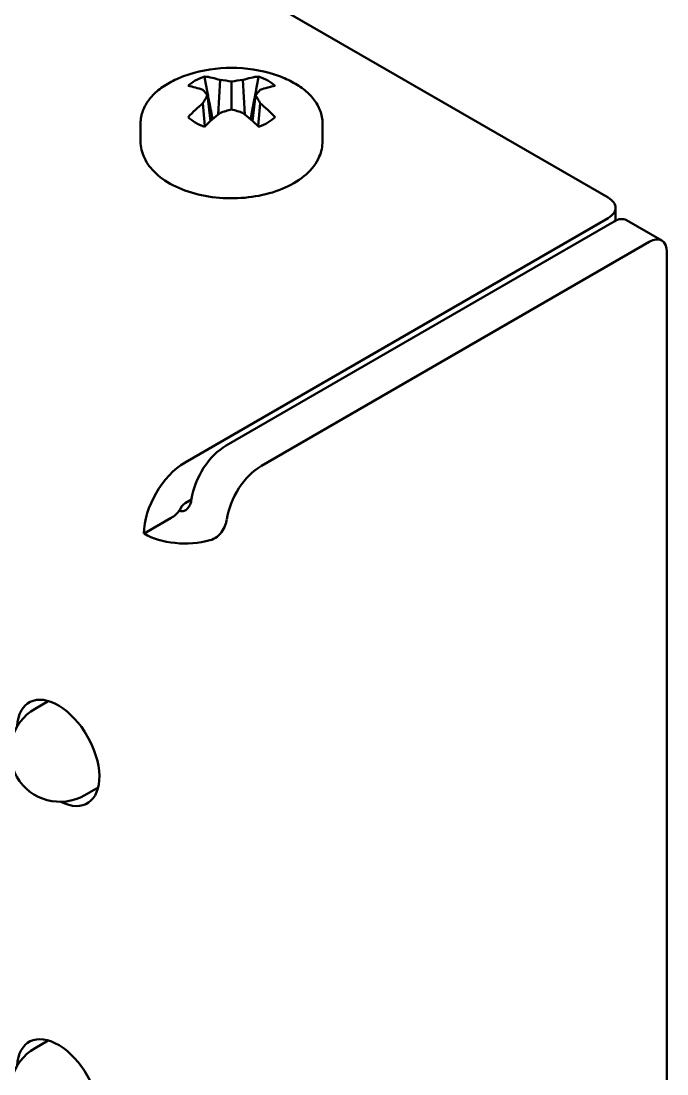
# Model space of a CAD drawing. Header units: millimetres. Extents: x 0 to 420, y 0 to 297.
# Drawn here: x 302.414 to 305.235, y 87.822 to 92.418 of the extents above; entities that cross this region are included whole.
import ezdxf

# ---------------------------------------------------------------- set-up
doc = ezdxf.new("R2010")
doc.units = ezdxf.units.MM
doc.header["$LTSCALE"] = 0.75
doc.layers.add('Visible', color=7, linetype='Continuous', lineweight=50)

msp = doc.modelspace()

# ---------------------------------------------------------------- linework, layer by layer
at = {"layer": 'Visible', "extrusion": (0, 0.816497, 0.57735)}
for p, q in [((301.0476, 93.9167), (304.9784, 91.6473)), ((303.2839, 92.161), (303.2752, 92.0099)), ((303.3337, 92.1542), (303.3337, 92.0332)), ((303.3834, 92.161), (303.3922, 92.0099)), ((303.2088, 92.0602), (303.2177, 91.9592)), ((303.2289, 92.0937), (303.2419, 91.9815)), ((303.4385, 92.0937), (303.4255, 91.9815)), ((303.4586, 92.0602), (303.4497, 91.9592)), ((302.9364, 91.9721), (302.9364, 91.8932)), ((303.2502, 91.9918), (303.2523, 91.9906)), ((303.4151, 91.9906), (303.4172, 91.9918)), ((303.731, 91.9721), (303.731, 91.8932)), ((305.0103, 91.6029), (305.0103, 91.5469)), ((304.9784, 91.5584), (303.131, 90.4918)), ((305.2124, 91.4601), (305.0585, 91.549)), ((305.004, 91.5436), (303.3106, 90.5659)), ((303.4646, 90.477), (305.158, 91.4547)), ((305.2349, 91.4103), (305.2349, 86.4566)), ((303.1588, 90.3301), (303.131, 90.3141)), ((303.0703, 90.2494), (302.9514, 90.1808)), ((302.5333, 89.4501), (302.4756, 89.4168)), ((302.7511, 89.073), (302.6933, 89.0397)), ((302.5333, 87.9688), (302.4756, 87.9354))]:
    msp.add_line(p, q, dxfattribs=at)
at = {"layer": 'Visible', "extrusion": (4e-16, -2e-16, -1)}
msp.add_arc((-303.3337, 91.5977), 0.6164, 72.3547, 107.6453, dxfattribs=at)
at = {"layer": 'Visible', "extrusion": (3e-16, 0, -1)}
for centre in [(-302.5845, 89.2282), (-302.5845, 87.7469)]:
    msp.add_arc(centre, 0.2177, 240, 60, dxfattribs=at)
at = {"layer": 'Visible'}
for centre, major_axis, ratio, start_param, end_param in [((303.3337, 92.0667), (-0.2239, 0), 0.57735, -1.013907, -0.556889), ((303.334, 91.5979), (-0.2651, 0.5565), 0.625473, -0.53611, -0.376096), ((303.3503, 91.6178), (-0.4735, 0.3922), 0.801793, -0.955317, -0.867532), ((303.3171, 91.6178), (0.4735, 0.3922), 0.801793, 0.867532, 0.955317), ((303.3334, 91.5979), (0.2651, 0.5565), 0.625473, 0.376096, 0.53611), ((303.3337, 92.0667), (0.2239, 0), 0.57735, 0.556889, 1.013907), ((303.3334, 91.5979), (0.2651, 0.5565), 0.625473, 0.939463, 1.099477), ((303.2936, 91.6042), (0.0982, 0.607), 0.36159, 0.693476, 0.781261), ((303.3738, 91.6042), (-0.0982, 0.607), 0.36159, -0.781261, -0.693476), ((303.334, 91.5979), (-0.2651, 0.5565), 0.625473, -1.099477, -0.939463), ((303.3337, 92.0667), (0.2239, 0), 0.57735, 3.698482, 4.1555), ((303.3337, 92.0667), (-0.2239, 0), 0.57735, 2.127685, 2.584704), ((304.9014, 91.6029), (-0.1089, 0), 0.57735, 2.356194, 3.926991), ((305.158, 91.3658), (0.0544, 0.0943), 0.57735, -0.785398, 0.785398), ((303.131, 90.2844), (0.127, 0.22), 0.57735, 0.785398, 2.356194), ((303.4646, 90.2993), (0.1089, 0.1885), 0.57735, 0.785398, 2.178795), ((303.131, 90.2844), (0.0181, 0.0314), 0.57735, 0.785398, 2.00146), ((303.0959, 90.3086), (0.0454, 0.0786), 0.57735, -1.113548, -0.962798), ((303.0703, 90.3235), (0.0454, 0.0786), 0.57735, 3.926991, 4.505337), ((303.131, 90.2844), (-0.254, 0), 0.57735, 0.785398, 2.011312), ((302.5768, 89.2238), (-0.127, 0.22), 0.57735, 2.41634, 7.008438), ((302.5768, 87.7424), (-0.127, 0.22), 0.57735, 2.41634, 7.008438)]:
    msp.add_ellipse(centre, major_axis=major_axis, ratio=ratio, start_param=start_param, end_param=end_param, dxfattribs=at)
at = {"layer": 'Visible', "extrusion": (5e-16, 3e-16, -1)}
msp.add_ellipse((303.3334, 91.5975), major_axis=(-0.346, 0.5101), ratio=0.524834, start_param=0.463694, end_param=0.623708, dxfattribs=at)
at = {"layer": 'Visible', "extrusion": (2e-16, 2e-16, -1)}
for centre, major_axis, ratio, start_param, end_param in [((303.2936, 91.5851), (-0.1855, 0.5862), 0.260951, 0.520793, 0.608578), ((303.3337, 91.9154), (0.1565, 0), 0.57735, -1.007789, -0.93786)]:
    msp.add_ellipse(centre, major_axis=major_axis, ratio=ratio, start_param=start_param, end_param=end_param, dxfattribs=at)
at = {"layer": 'Visible', "extrusion": (2e-16, 3e-16, -1)}
msp.add_ellipse((303.3738, 91.5851), major_axis=(0.1855, 0.5862), ratio=0.260951, start_param=-0.608578, end_param=-0.520793, dxfattribs=at)
at = {"layer": 'Visible', "extrusion": (3e-16, 2e-16, -1)}
for centre, major_axis, ratio, start_param, end_param in [((303.334, 91.5975), (0.346, 0.5101), 0.524834, -0.623708, -0.463694), ((305.004, 91.4547), (0.0544, 0.0943), 0.57735, -0.785398, 0), ((303.3106, 90.3881), (0.1089, 0.1885), 0.57735, 4.10439, 5.497787)]:
    msp.add_ellipse(centre, major_axis=major_axis, ratio=ratio, start_param=start_param, end_param=end_param, dxfattribs=at)
at = {"layer": 'Visible', "extrusion": (4e-16, 0, -1)}
msp.add_ellipse((303.334, 91.5975), major_axis=(0.346, 0.5101), ratio=0.524834, start_param=-1.187075, end_param=-1.027061, dxfattribs=at)
at = {"layer": 'Visible', "extrusion": (4e-16, 1e-16, -1)}
msp.add_ellipse((303.3503, 91.5715), major_axis=(0.5196, 0.3288), ratio=0.701155, start_param=-1.270238, end_param=-1.182452, dxfattribs=at)
at = {"layer": 'Visible', "extrusion": (4e-16, 3e-16, -1)}
msp.add_ellipse((303.3171, 91.5715), major_axis=(-0.5196, 0.3288), ratio=0.701155, start_param=1.182452, end_param=1.270238, dxfattribs=at)
at = {"layer": 'Visible', "extrusion": (4e-16, 2e-16, -1)}
msp.add_ellipse((303.3334, 91.5975), major_axis=(-0.346, 0.5101), ratio=0.524834, start_param=1.027061, end_param=1.187075, dxfattribs=at)
at = {"layer": 'Visible', "extrusion": (2e-16, 1e-16, -1)}
for centre, major_axis, start_param, end_param in [((303.3337, 91.9154), (0.1565, 0), 4.079453, 4.149381), ((303.2499, 90.2198), (0.0454, 0.0786), 0.962798, 1.113548)]:
    msp.add_ellipse(centre, major_axis=major_axis, ratio=0.57735, start_param=start_param, end_param=end_param, dxfattribs=at)
at = {"layer": 'Visible'}
for points, knots in [([(302.9364, 91.9721), (302.9364, 91.9906), (302.9398, 92.0092), (302.9532, 92.0446), (302.963, 92.0616), (302.9879, 92.0932), (303.003, 92.1079), (303.0375, 92.1346), (303.057, 92.1467), (303.0995, 92.1681), (303.1225, 92.1774), (303.1468, 92.1852)], [2.356194, 2.356194, 2.356194, 2.356194, 2.56964, 2.56964, 2.783085, 2.783085, 2.99653, 2.99653, 3.209976, 3.209976, 3.423421, 3.423421, 3.423421, 3.423421]), ([(303.5205, 92.1852), (303.5449, 92.1774), (303.5679, 92.1681), (303.6104, 92.1467), (303.6299, 92.1346), (303.6644, 92.1079), (303.6795, 92.0932), (303.7044, 92.0616), (303.7142, 92.0446), (303.7276, 92.0092), (303.731, 91.9906), (303.731, 91.9721)], [4.430561, 4.430561, 4.430561, 4.430561, 4.644006, 4.644006, 4.857451, 4.857451, 5.070897, 5.070897, 5.284342, 5.284342, 5.497787, 5.497787, 5.497787, 5.497787]), ([(302.9364, 91.8932), (302.9364, 91.8684), (302.9422, 91.8437), (302.9645, 91.7961), (302.9817, 91.7735), (303.0272, 91.7309), (303.0567, 91.7115), (303.1242, 91.6793), (303.1626, 91.6666), (303.2434, 91.6495), (303.2858, 91.645), (303.3705, 91.6443), (303.4128, 91.6481), (303.4938, 91.6636), (303.5325, 91.6754), (303.6024, 91.7066), (303.6338, 91.726), (303.6846, 91.7715), (303.7045, 91.7974), (303.7261, 91.8475), (303.731, 91.8703), (303.731, 91.8932)], [3.926991, 3.926991, 3.926991, 3.926991, 4.190884, 4.190884, 4.478857, 4.478857, 4.806813, 4.806813, 5.146405, 5.146405, 5.483369, 5.483369, 5.818664, 5.818664, 6.155365, 6.155365, 6.494903, 6.494903, 6.82473, 6.82473, 7.068583, 7.068583, 7.068583, 7.068583])]:
    msp.add_open_spline(points, degree=3, knots=knots, dxfattribs=at)
at = {"layer": 'Visible', "extrusion": (2.2494e-09, 4.24219e-10, 1)}
msp.add_rational_spline([(303.2153, 92.1764), (303.2358, 92.0678), (303.2502, 91.9918)], [1.04658333909, 1.07076535478, 1.0613845345], degree=2, dxfattribs=at)
at = {"layer": 'Visible', "extrusion": (-5.62242e-08, 1.06074e-08, -1)}
msp.add_rational_spline([(303.4521, 92.1764), (303.4316, 92.0678), (303.4172, 91.9918)], [1.04658334684, 1.07076536739, 1.06138454589], degree=2, dxfattribs=at)
at = {"layer": 'Visible', "extrusion": (-9.328e-13, 5.097e-13, -1)}
msp.add_open_spline([(303.1053, 90.2817), (303.1072, 90.2806), (303.1094, 90.2798), (303.114, 90.2787), (303.1164, 90.2786), (303.1239, 90.2791), (303.1291, 90.2809), (303.1385, 90.2867), (303.1427, 90.291), (303.1496, 90.3007), (303.1523, 90.3063), (303.1552, 90.3146), (303.156, 90.3172), (303.1567, 90.3198)], degree=3, knots=[0.22566507, 0.22566507, 0.22566507, 0.22566507, 0.23127966, 0.23127966, 0.23689425, 0.23689425, 0.24812343, 0.24812343, 0.26131427, 0.26131427, 0.2745051, 0.2745051, 0.28047404, 0.28047404, 0.28047404, 0.28047404], dxfattribs=at)
at = {"layer": 'Visible', "extrusion": (9.7008e-12, -6.0454e-12, -1)}
msp.add_open_spline([(303.3106, 90.2309), (303.3102, 90.2292), (303.3097, 90.2274), (303.3058, 90.2146), (303.3008, 90.2035), (303.2883, 90.1842), (303.2799, 90.1747), (303.2608, 90.1599), (303.2499, 90.1547), (303.2393, 90.1518)], degree=3, knots=[-0.18089184, -0.18089184, -0.18089184, -0.18089184, -0.17701948, -0.17701948, -0.15308499, -0.15308499, -0.12857467, -0.12857467, -0.10406436, -0.10406436, -0.10406436, -0.10406436], dxfattribs=at)

doc.saveas('drawing.dxf')
